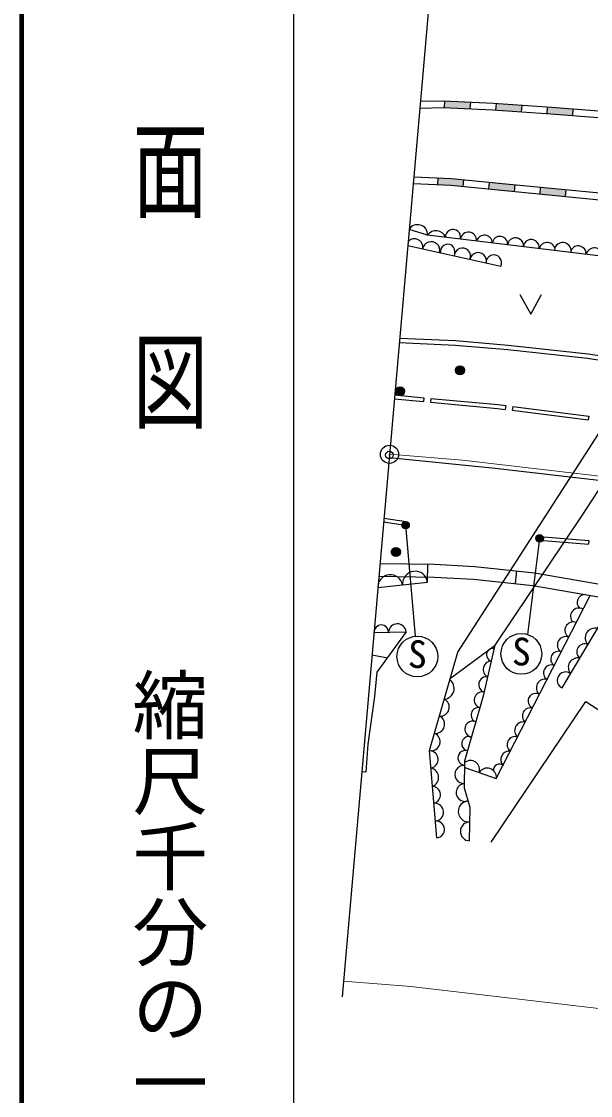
# Model space of a CAD drawing. Units: millimetres at full size, sheet at 1:1000; details may follow other scales. Extents: x 40000 to 680000, y 20000 to 380000.
# Drawn here: x 40000 to 77634, y 262657 to 333733 of the extents above; entities that cross this region are included whole.
import ezdxf
from ezdxf.enums import TextEntityAlignment as Align

# ---------------------------------------------------------------- set-up
doc = ezdxf.new("R2010")
doc.units = ezdxf.units.MM
doc.header["$LTSCALE"] = 1000
doc.header["$PDMODE"] = 32
doc.header["$PDSIZE"] = 500
doc.linetypes.add('CHAIN', pattern=[18.5, 12, -1.5, 3.5, -1.5])
for name, color, linetype, lineweight in [('M-BGD', 7, 'Continuous', 25), ('M-BGD-EXST', 7, 'Continuous', 25), ('M-BMK', 2, 'CHAIN', 13), ('M-BMK-OTRS', 5, 'Continuous', 25), ('M-BMK-SRVR', 3, 'Continuous', 25), ('M-STR-HTXT', 7, 'Continuous', 13), ('M-STR-STRC', 7, 'Continuous', 25), ('M-TTL', 2, 'Continuous', 140), ('M-TTL-BAND', 7, 'Continuous', 25)]:
    doc.layers.add(name, color=color, linetype=linetype, lineweight=lineweight)
doc.layers.add('M-OTRS', color=6, linetype='Continuous')
doc.styles.add('@ＭＳ ゴシック', font='')
doc.styles.add('ＭＳ ゴシック', font='')
doc.styles.get('@ＭＳ ゴシック').set_extended_font_data('@MS Gothic')
doc.styles.get('ＭＳ ゴシック').set_extended_font_data('MS Gothic')

msp = doc.modelspace()

# ---------------------------------------------------------------- hatches: boundary and pattern name
at = {"layer": 'M-BGD'}
for points in [[(69686, 328400), (67987, 328479), (67948, 328031), (69647, 327951)], [(73082, 328199), (71385, 328316), (71346, 327868), (73042, 327750)], [(76473, 327952), (75049, 328062), (74778, 328081), (74739, 327633), (75016, 327613), (76434, 327503)], [(69239, 323268), (68450, 323348), (67543, 323389), (67504, 322940), (68417, 322899), (69200, 322820)], [(72622, 322931), (71574, 323032), (70930, 323097), (70891, 322649), (71530, 322584), (72583, 322482)], [(76006, 322603), (74314, 322767), (74275, 322318), (75967, 322155)], [(69299, 310652, 0.41421), (68999, 310952, 0.41421), (68699, 310652, 1)], [(65338, 309265, 0.41421), (65038, 309565, 0.41421), (64738, 309265, 1)], [(65060, 298626, 0.41421), (64760, 298926, 0.41421), (64460, 298626, 1)]]:
    msp.add_hatch(color=256, dxfattribs=at).paths.add_polyline_path(points)
at = {"layer": 'M-BGD-EXST'}
for points in [[(65651, 300400, 0.41421), (65401, 300650, 0.41421), (65151, 300400, 1)], [(74514, 299523, 0.41421), (74264, 299773, 0.41421), (74014, 299523, 1)]]:
    msp.add_hatch(color=256, dxfattribs=at).paths.add_polyline_path(points)

# ---------------------------------------------------------------- linework, layer by layer
at = {"layer": 'M-BGD'}
for p, q in [((67987, 328479), (67948, 328031)), ((69686, 328400), (69647, 327951)), ((71385, 328316), (71346, 327868)), ((73082, 328199), (73042, 327750)), ((74778, 328081), (74739, 327633)), ((76473, 327952), (76434, 327503)), ((67543, 323389), (67504, 322940)), ((69239, 323268), (69200, 322820)), ((70930, 323097), (70891, 322649)), ((72622, 322931), (72583, 322482)), ((74314, 322767), (74275, 322318)), ((76006, 322603), (75967, 322155)), ((71698, 317529), (65544, 318885)), ((64662, 308766), (66589, 308586)), ((64683, 309015), (66613, 308835)), ((66613, 308835), (66589, 308586)), ((67064, 308792), (67041, 308543)), ((72032, 308310), (72000, 308062)), ((72488, 308252), (72456, 308004)), ((72456, 308004), (77485, 307365)), ((72488, 308252), (77517, 307613)), ((77517, 307613), (77485, 307365)), ((63973, 300868), (65439, 300647)), ((63951, 300618), (65401, 300400)), ((65439, 300647), (65401, 300400)), ((74275, 299648), (74254, 299399)), ((74254, 299399), (77495, 299138)), ((74275, 299648), (77515, 299387)), ((77515, 299387), (77495, 299138)), ((72734, 297376), (72643, 296530)), ((68375, 290273), (71332, 292469)), ((63185, 291831), (64198, 291629))]:
    msp.add_line(p, q, dxfattribs=at)
for points in [[(66378, 328455), (67906, 328483), (71208, 328329), (75049, 328062), (78166, 327820), (82996, 327565), (90181, 326848), (95847, 326244), (107280, 324889), (118786, 323409), (130966, 321912), (144056, 319826), (153546, 318170)], [(66339, 328004), (67900, 328033), (71182, 327879), (75016, 327613), (78137, 327371), (82962, 327116), (90135, 326401), (95796, 325797), (107225, 324442), (118730, 322962), (130903, 321466), (143982, 319382), (153469, 317727)], [(65943, 323461), (68450, 323348), (71574, 323032), (78941, 322319), (80278, 322343), (88164, 321406), (98445, 320045), (101037, 319587), (103165, 319418), (112331, 317961), (123808, 316282), (132454, 314941), (144217, 312747), (155156, 310641), (163011, 309237), (168321, 308199)], [(65904, 323013), (68417, 322899), (71530, 322584), (78923, 321868), (80256, 321892), (88108, 320959), (98376, 319600), (100980, 319140), (103112, 318970), (112263, 317516), (123741, 315837), (132378, 314498), (144133, 312304), (155074, 310199)], [(69637, 279511), (69664, 281725), (69305, 282993), (69318, 284802), (70569, 289194), (71332, 292469), (77093, 301037), (84231, 311990), (84650, 317629), (78344, 318197), (66854, 319599), (65639, 319973)], [(67470, 279703), (66994, 285479), (68869, 291988), (81630, 311805), (82863, 316713), (82167, 317853)], [(72966, 315666), (73682, 314371), (74397, 315666)], [(65012, 312784), (68706, 312622), (72198, 312314), (77476, 311749), (79109, 311504), (79571, 311684), (84001, 310786), (85850, 311004)], [(64986, 312485), (68686, 312323), (72168, 312016), (77438, 311451), (79143, 311196), (79598, 311372), (83989, 310482)], [(67041, 308543), (71480, 308128), (72000, 308062)], [(67064, 308792), (71508, 308377), (72032, 308310)], [(63572, 296272), (66846, 296630), (66882, 297823)], [(63711, 297872), (67316, 297816), (69973, 297673), (73939, 297246), (78898, 296391), (81027, 296299), (86206, 295493), (93637, 294387), (100378, 293254), (116843, 290524), (123934, 289430), (124946, 289402), (130905, 288205), (144947, 285847), (153720, 284318), (155043, 283664), (160468, 282934), (163125, 282359), (166482, 280967), (177400, 277964), (180001, 277245)], [(63637, 297023), (67287, 296967), (69905, 296826), (73821, 296403), (78807, 295544), (80943, 295452), (86079, 294652), (93504, 293548), (100238, 292416), (116708, 289685), (123857, 288581), (124850, 288554), (130751, 287369), (144803, 285009), (153453, 283502), (154791, 282840), (160321, 282096), (162871, 281544), (166206, 280162), (177174, 277145), (179709, 276443)], [(69314, 284358), (71405, 283632), (77608, 295751)], [(75754, 289626), (78700, 294558), (103727, 290672)], [(63313, 293307), (65432, 293343), (63502, 290664), (63344, 289063), (62916, 285917), (62776, 284058), (62509, 284081)], [(71054, 279422), (77319, 288722), (84719, 283953), (80879, 278316)]]:
    msp.add_lwpolyline(points, dxfattribs=at)
for centre in [(68999, 310652), (65038, 309265), (64760, 298626)]:
    msp.add_circle(centre, 300, dxfattribs=at)
for centre, radius, start, end in [((66199, 319631), 656, 357.18515, 148.609), ((67406, 319212), 674, 21.12295, 144.96853), ((68540, 319461), 506, 345.32968, 180.7618), ((65986, 318797), 555, 346.59447, 138.91083), ((67096, 318587), 575, 343.2626, 171.89786), ((69562, 319255), 538, 354.39892, 171.69255), ((70612, 319061), 534, 1.54411, 164.54737), ((71648, 319008), 506, 353.76151, 172.32997), ((72674, 318893), 527, 352.58877, 173.5027), ((73719, 318778), 524, 351.21671, 174.87477), ((68189, 318513), 481, 343.34264, 192.97006), ((69161, 318198), 541, 336.08351, 179.07695), ((70198, 317887), 550, 344.75124, 170.40922), ((74768, 318552), 550, 1.47309, 164.61839), ((75799, 318543), 556, 349.40969, 158.48643), ((76825, 318358), 522, 355.73088, 154.56883), ((77887, 318191), 556, 359.68886, 166.72655), ((71242, 317770), 515, 332.17189, 182.98857), ((64398, 296293), 826, 11.0629, 181.42076), ((66029, 296526), 824, 7.24147, 185.24219), ((77269, 295286), 522, 88.93804, 226.07577), ((76861, 294366), 546, 59.32108, 222.2973), ((63797, 293311), 484, 1.42233, 180.54322), ((64857, 293293), 577, 4.99251, 176.97303), ((76495, 293445), 555, 69.13218, 236.66098), ((77926, 292946), 642, 73.81257, 224.47812), ((75977, 292485), 539, 66.72489, 239.06827), ((71179, 291818), 431, 76.6221, 257.14199), ((77254, 292016), 526, 65.9697, 232.32099), ((75517, 291542), 514, 69.2598, 236.53336), ((76790, 290991), 625, 76.83452, 221.45617), ((71074, 290858), 541, 89.04351, 244.72057), ((75045, 290629), 519, 68.62339, 237.16976), ((67887, 289601), 725, 276.87048, 50.9838), ((70761, 289853), 522, 80.9892, 252.77488), ((74618, 289645), 566, 75.20439, 230.58877), ((75990, 290130), 556, 53.45279, 244.8379), ((70485, 288829), 539, 77.01489, 252.03174), ((67705, 288357), 589, 265.03315, 62.82113), ((74017, 288757), 511, 61.79111, 244.00205), ((70222, 287841), 486, 78.44334, 249.75131), ((73665, 287773), 540, 76.25082, 229.54234), ((67373, 287227), 612, 265.18131, 62.67297), ((69845, 286901), 528, 66.71183, 261.48282), ((73184, 286810), 567, 76.70381, 229.08934), ((67093, 286067), 596, 260.4181, 67.43618), ((69590, 285939), 474, 68.03077, 260.16388), ((72642, 285880), 529, 71.23211, 234.56104), ((66967, 284895), 584, 282.11168, 87.32097), ((69361, 284996), 498, 72.80104, 264.70695), ((72267, 284886), 568, 83.11954, 222.67362), ((66957, 283705), 633, 291.4576, 77.97506), ((69269, 283903), 600, 85.58361, 273.60256), ((69699, 284229), 601, 340.4781, 129.45579), ((70796, 283694), 627, 357.36602, 147.79503), ((71599, 284212), 383, 49.07823, 188.40108), ((67145, 282550), 567, 283.82456, 85.60809), ((69343, 282710), 596, 93.42261, 289.72779), ((67325, 281410), 591, 275.14666, 94.28599), ((69581, 281454), 696, 93.1008, 275.83311), ((67414, 280261), 561, 275.77373, 93.65893), ((69650, 280136), 625, 89.79617, 268.82305)]:
    msp.add_arc(centre, radius, start, end, dxfattribs=at)
at = {"layer": 'M-BGD-EXST'}
for p, q in [((65401, 300400), (66043, 293052)), ((74264, 299523), (73473, 293166))]:
    msp.add_line(p, q, dxfattribs=at)
for centre, radius in [((65401, 300400), 250), ((74264, 299523), 250), ((66183, 291709), 1350), ((73059, 291881), 1350)]:
    msp.add_circle(centre, radius, dxfattribs=at)
at = {"layer": 'M-BMK'}
msp.add_lwpolyline([(64341, 305091), (69170, 304707), (88415, 302446), (97651, 301089), (117578, 297477), (135740, 294270), (155860, 290569), (181439, 285995), (190069, 284377), (208416, 281447), (232897, 277857), (241733, 276749), (254858, 275415), (270143, 274024), (284826, 272984), (301340, 272071), (324775, 271460), (350837, 271588), (367755, 271975), (393781, 273546), (424626, 276264)], dxfattribs=at)
at = {"layer": 'M-BMK-OTRS'}
msp.add_line((67750, 344180), (61210, 269188), dxfattribs=at)
at = {"layer": 'M-BMK-SRVR'}
msp.add_circle((64341, 305091), 600, dxfattribs=at)
at = {"layer": 'M-OTRS'}
msp.add_point((64333, 305037), dxfattribs=at)
at = {"layer": 'M-STR-HTXT'}
msp.add_lwpolyline([(61300, 270222), (65742, 269869), (83827, 267744), (91985, 266545), (111414, 263024), (129530, 259825), (149614, 256131), (175133, 251568), (184083, 249889), (203117, 246849), (228181, 243174), (237785, 241970), (251502, 240576), (267320, 239136), (282623, 238052), (299917, 237096), (305342, 236955)], dxfattribs=at)
at = {"layer": 'M-STR-STRC'}
msp.add_lwpolyline([(107934, 299105), (103219, 299879), (99429, 300473), (95775, 301007), (89424, 301911), (83818, 302689), (77800, 303402), (71132, 304175), (64320, 304850)], dxfattribs=at)
at = {"layer": 'M-TTL'}
msp.add_line((40000, 380000), (40000, 20000), dxfattribs=at)
at = {"layer": 'M-TTL-BAND'}
msp.add_line((58000, 370000), (58000, 20000), dxfattribs=at)

# ---------------------------------------------------------------- texts
at = {"layer": 'M-BGD-EXST', "style": 'ＭＳ ゴシック'}
for p in [(72404, 290588), (65527, 290416)]:
    msp.add_text('S', height=1833, rotation=358.508, dxfattribs=at).set_placement(p, align=Align.BOTTOM_LEFT)
at = {"layer": 'M-TTL-BAND', "style": '@ＭＳ ゴシック', "width": 1.4}
msp.add_text('平  面  図', height=3666, rotation=270, dxfattribs=at).set_placement((49777, 306475), align=Align.MIDDLE_RIGHT)
at = {"layer": 'M-TTL-BAND', "style": '@ＭＳ ゴシック'}
msp.add_text('縮尺千分の一', height=3666, rotation=270, dxfattribs=at).set_placement((49777, 261030), align=Align.MIDDLE_RIGHT)

doc.saveas('drawing.dxf')
